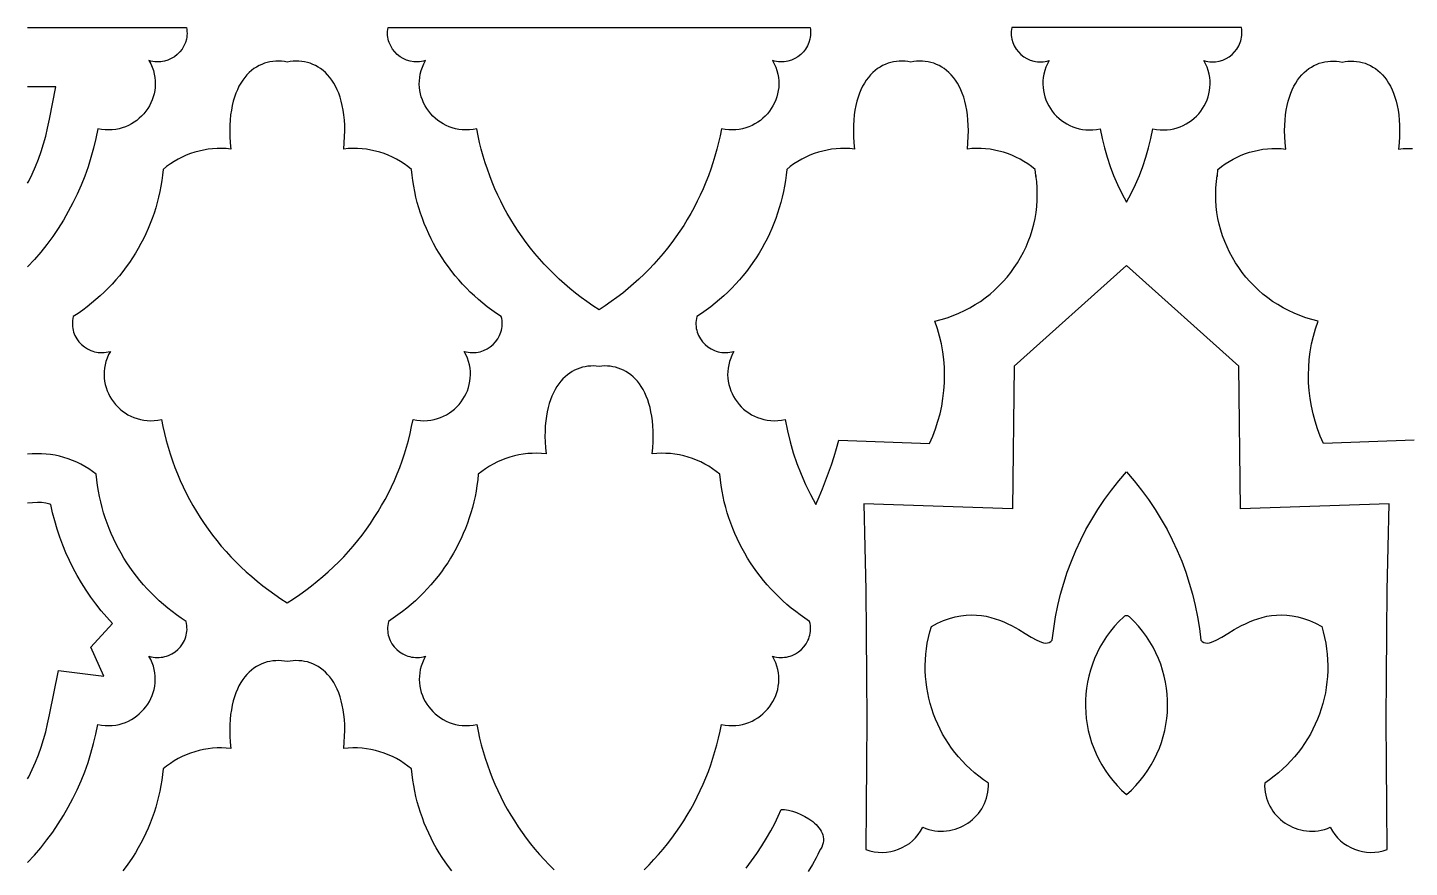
# Model space of a CAD drawing. Extents: x 50 to 3710, y -977 to -877.
# Drawn here: x 863.1 to 948.4, y -928.9 to -877.1 of the extents above; entities that cross this region are included whole.
import ezdxf

# ---------------------------------------------------------------- set-up
doc = ezdxf.new("R2010")
doc.units = 0
doc.layers.add('LAYER_1', color=18, linetype='CONTINUOUS')

msp = doc.modelspace()

# ---------------------------------------------------------------- linework, layer by layer
at = {"layer": 'LAYER_1'}
for points in [[(863.135, -877.083), (872.934, -877.083), (872.953, -877.205), (872.964, -877.325), (872.966, -877.444), (872.961, -877.561), (872.947, -877.676), (872.926, -877.789), (872.863, -878.007), (872.773, -878.213), (872.659, -878.404), (872.522, -878.58), (872.364, -878.738), (872.188, -878.876), (871.996, -878.992), (871.79, -879.085), (871.572, -879.151), (871.459, -879.174), (871.344, -879.19), (871.227, -879.198), (871.108, -879.199), (870.988, -879.191), (870.866, -879.176), (870.744, -879.152), (870.621, -879.119), (870.729, -879.323), (870.818, -879.529), (870.89, -879.736), (870.945, -879.944), (870.982, -880.151), (871.004, -880.358), (871.009, -880.563), (871, -880.766), (870.975, -880.966), (870.936, -881.163), (870.883, -881.356), (870.817, -881.544), (870.738, -881.727), (870.647, -881.904), (870.544, -882.074), (870.429, -882.237), (870.304, -882.392), (870.169, -882.538), (870.023, -882.675), (869.869, -882.803), (869.705, -882.92), (869.533, -883.025), (869.353, -883.119), (869.166, -883.2), (868.973, -883.268), (868.772, -883.322), (868.566, -883.362), (868.355, -883.387), (868.139, -883.396), (867.918, -883.389), (867.694, -883.364), (867.466, -883.322), (867.346, -883.921), (867.204, -884.513), (867.042, -885.098), (866.859, -885.675), (866.656, -886.244), (866.432, -886.805), (866.189, -887.356), (865.926, -887.899), (865.643, -888.431), (865.341, -888.953), (865.02, -889.464), (864.68, -889.964), (864.321, -890.452), (863.944, -890.928), (863.549, -891.391), (863.135, -891.842)], [(948.663, -902.531), (943.07, -902.734), (942.873, -902.285), (942.7, -901.829), (942.551, -901.366), (942.424, -900.899), (942.321, -900.427), (942.241, -899.951), (942.185, -899.473), (942.152, -898.993), (942.142, -898.512), (942.156, -898.031), (942.194, -897.55), (942.255, -897.071), (942.34, -896.595), (942.448, -896.122), (942.581, -895.652), (942.737, -895.188), (942.353, -895.091), (941.979, -894.977), (941.613, -894.846), (941.257, -894.7), (940.91, -894.538), (940.574, -894.361), (940.248, -894.17), (939.933, -893.966), (939.629, -893.747), (939.336, -893.516), (939.056, -893.273), (938.787, -893.018), (938.531, -892.751), (938.288, -892.473), (938.058, -892.186), (937.842, -891.888), (937.64, -891.581), (937.451, -891.265), (937.278, -890.941), (937.119, -890.609), (936.976, -890.269), (936.848, -889.923), (936.737, -889.57), (936.641, -889.212), (936.563, -888.848), (936.501, -888.479), (936.457, -888.106), (936.431, -887.729), (936.422, -887.349), (936.432, -886.966), (936.461, -886.581), (936.509, -886.194), (936.509, -886.269), (936.522, -886.202), (936.562, -885.829), (936.782, -885.652), (937.01, -885.488), (937.246, -885.335), (937.489, -885.196), (937.737, -885.069), (937.992, -884.956), (938.252, -884.855), (938.516, -884.768), (938.785, -884.694), (939.058, -884.634), (939.333, -884.588), (939.611, -884.556), (939.892, -884.538), (940.173, -884.534), (940.456, -884.544), (940.739, -884.569), (940.704, -884.181), (940.683, -883.808), (940.675, -883.451), (940.681, -883.109), (940.699, -882.783), (940.73, -882.471), (940.772, -882.174), (940.825, -881.893), (940.89, -881.625), (940.964, -881.373), (941.048, -881.134), (941.141, -880.91), (941.244, -880.7), (941.354, -880.504), (941.473, -880.322), (941.598, -880.154), (941.731, -879.999), (941.87, -879.857), (942.015, -879.729), (942.166, -879.614), (942.321, -879.512), (942.481, -879.423), (942.645, -879.347), (942.812, -879.283), (942.983, -879.232), (943.156, -879.193), (943.331, -879.167), (943.508, -879.152), (943.686, -879.15), (943.865, -879.159), (944.043, -879.18), (944.222, -879.212), (944.4, -879.18), (944.579, -879.159), (944.758, -879.15), (944.936, -879.152), (945.112, -879.167), (945.288, -879.193), (945.461, -879.232), (945.631, -879.283), (945.799, -879.347), (945.963, -879.423), (946.123, -879.512), (946.278, -879.614), (946.428, -879.729), (946.573, -879.857), (946.713, -879.999), (946.845, -880.154), (946.971, -880.322), (947.089, -880.504), (947.2, -880.7), (947.302, -880.91), (947.396, -881.134), (947.48, -881.373), (947.554, -881.625), (947.618, -881.893), (947.672, -882.174), (947.714, -882.471), (947.744, -882.783), (947.763, -883.109), (947.768, -883.451), (947.761, -883.808), (947.74, -884.181), (947.705, -884.569), (947.988, -884.544), (948.27, -884.534), (948.552, -884.538)], [(863.135, -886.682), (863.202, -886.556), (863.418, -886.111), (863.618, -885.658), (863.802, -885.198), (863.969, -884.73), (864.119, -884.255), (864.253, -883.773), (864.369, -883.285), (864.479, -882.739), (864.882, -880.737), (863.135, -880.737)], [(901.159, -929.025), (901.467, -928.717), (901.766, -928.402), (902.056, -928.08), (902.337, -927.751), (902.609, -927.417), (902.871, -927.076), (903.124, -926.729), (903.368, -926.376), (903.603, -926.017), (903.828, -925.653), (904.043, -925.283), (904.249, -924.908), (904.444, -924.528), (904.63, -924.143), (904.806, -923.753), (904.972, -923.359), (905.128, -922.96), (905.274, -922.557), (905.41, -922.149), (905.535, -921.738), (905.65, -921.323), (905.755, -920.904), (905.848, -920.482), (905.932, -920.057), (906.159, -920.099), (906.384, -920.123), (906.604, -920.131), (906.821, -920.121), (907.032, -920.097), (907.238, -920.057), (907.438, -920.002), (907.632, -919.934), (907.819, -919.853), (907.999, -919.759), (908.171, -919.654), (908.334, -919.537), (908.489, -919.41), (908.634, -919.273), (908.77, -919.126), (908.895, -918.971), (909.01, -918.808), (909.113, -918.638), (909.204, -918.461), (909.283, -918.279), (909.349, -918.09), (909.402, -917.898), (909.441, -917.701), (909.465, -917.5), (909.475, -917.297), (909.469, -917.092), (909.448, -916.886), (909.41, -916.678), (909.356, -916.471), (909.284, -916.264), (909.194, -916.058), (909.086, -915.854), (909.213, -915.887), (909.339, -915.911), (909.464, -915.927), (909.587, -915.933), (909.709, -915.932), (909.83, -915.922), (909.948, -915.904), (910.064, -915.879), (910.177, -915.847), (910.287, -915.807), (910.497, -915.708), (910.691, -915.584), (910.868, -915.438), (911.025, -915.27), (911.16, -915.085), (911.271, -914.883), (911.316, -914.776), (911.354, -914.666), (911.385, -914.554), (911.409, -914.438), (911.424, -914.32), (911.432, -914.2), (911.431, -914.078), (911.421, -913.955), (911.402, -913.83), (911.374, -913.704), (911.081, -913.51), (910.794, -913.309), (910.514, -913.101), (910.241, -912.886), (909.974, -912.663), (909.715, -912.433), (909.464, -912.197), (909.219, -911.954), (908.982, -911.705), (908.753, -911.45), (908.531, -911.189), (908.317, -910.922), (908.11, -910.649), (907.912, -910.371), (907.722, -910.088), (907.54, -909.799), (907.367, -909.506), (907.201, -909.207), (907.045, -908.905), (906.897, -908.597), (906.757, -908.286), (906.627, -907.971), (906.506, -907.651), (906.393, -907.328), (906.29, -907.002), (906.196, -906.672), (906.111, -906.339), (906.036, -906.003), (905.971, -905.664), (905.915, -905.323), (905.869, -904.979), (905.834, -904.633), (905.613, -904.456), (905.385, -904.291), (905.149, -904.139), (904.907, -904), (904.658, -903.873), (904.403, -903.76), (904.144, -903.659), (903.879, -903.572), (903.61, -903.498), (903.338, -903.438), (903.062, -903.392), (902.784, -903.36), (902.504, -903.341), (902.222, -903.338), (901.94, -903.348), (901.657, -903.373), (901.691, -902.999), (901.712, -902.639), (901.72, -902.294), (901.716, -901.963), (901.7, -901.646), (901.673, -901.343), (901.635, -901.053), (901.587, -900.778), (901.528, -900.516), (901.46, -900.268), (901.383, -900.033), (901.296, -899.811), (901.202, -899.603), (901.099, -899.407), (900.989, -899.225), (900.872, -899.055), (900.748, -898.898), (900.618, -898.753), (900.482, -898.621), (900.341, -898.501), (900.195, -898.394), (900.044, -898.298), (899.89, -898.215), (899.731, -898.143), (899.57, -898.083), (899.405, -898.034), (899.238, -897.997), (899.07, -897.971), (898.899, -897.957), (898.728, -897.953), (898.556, -897.961), (898.384, -897.979), (898.212, -897.961), (898.04, -897.953), (897.868, -897.957), (897.698, -897.971), (897.529, -897.997), (897.363, -898.034), (897.198, -898.083), (897.037, -898.143), (896.878, -898.215), (896.724, -898.298), (896.573, -898.394), (896.427, -898.501), (896.286, -898.621), (896.15, -898.753), (896.02, -898.898), (895.896, -899.055), (895.779, -899.225), (895.669, -899.407), (895.566, -899.603), (895.471, -899.811), (895.385, -900.033), (895.308, -900.268), (895.239, -900.516), (895.181, -900.778), (895.132, -901.053), (895.094, -901.343), (895.067, -901.646), (895.052, -901.963), (895.048, -902.294), (895.056, -902.639), (895.077, -902.999), (895.111, -903.373), (894.828, -903.348), (894.546, -903.338), (894.264, -903.341), (893.984, -903.36), (893.706, -903.392), (893.43, -903.438), (893.158, -903.498), (892.889, -903.572), (892.624, -903.659), (892.364, -903.76), (892.11, -903.873), (891.861, -904), (891.618, -904.139), (891.383, -904.291), (891.155, -904.456), (890.934, -904.633), (890.898, -904.979), (890.852, -905.323), (890.797, -905.664), (890.731, -906.003), (890.656, -906.339), (890.572, -906.672), (890.478, -907.002), (890.375, -907.328), (890.262, -907.651), (890.141, -907.971), (890.01, -908.286), (889.871, -908.597), (889.723, -908.905), (889.566, -909.207), (889.401, -909.506), (889.228, -909.799), (889.046, -910.088), (888.856, -910.371), (888.657, -910.649), (888.451, -910.922), (888.237, -911.189), (888.015, -911.45), (887.786, -911.705), (887.549, -911.954), (887.304, -912.197), (887.052, -912.433), (886.793, -912.663), (886.527, -912.886), (886.254, -913.101), (885.974, -913.309), (885.687, -913.51), (885.393, -913.704), (885.365, -913.83), (885.347, -913.955), (885.337, -914.078), (885.336, -914.2), (885.344, -914.32), (885.359, -914.438), (885.383, -914.554), (885.414, -914.666), (885.452, -914.776), (885.497, -914.883), (885.608, -915.085), (885.742, -915.27), (885.9, -915.438), (886.077, -915.584), (886.271, -915.708), (886.481, -915.807), (886.591, -915.847), (886.704, -915.879), (886.82, -915.904), (886.938, -915.922), (887.058, -915.932), (887.18, -915.933), (887.304, -915.927), (887.429, -915.911), (887.555, -915.887), (887.681, -915.854), (887.573, -916.058), (887.484, -916.264), (887.412, -916.471), (887.357, -916.678), (887.32, -916.886), (887.298, -917.092), (887.293, -917.297), (887.303, -917.5), (887.327, -917.701), (887.366, -917.898), (887.419, -918.09), (887.485, -918.279), (887.564, -918.461), (887.655, -918.638), (887.758, -918.808), (887.873, -918.971), (887.998, -919.126), (888.133, -919.273), (888.279, -919.41), (888.434, -919.537), (888.597, -919.654), (888.769, -919.759), (888.949, -919.853), (889.136, -919.934), (889.33, -920.002), (889.53, -920.057), (889.736, -920.097), (889.947, -920.121), (890.163, -920.131), (890.384, -920.123), (890.608, -920.099), (890.836, -920.057), (890.919, -920.482), (891.013, -920.904), (891.118, -921.323), (891.233, -921.738), (891.358, -922.149), (891.493, -922.557), (891.639, -922.96), (891.795, -923.359), (891.961, -923.753), (892.137, -924.143), (892.323, -924.528), (892.519, -924.908), (892.725, -925.283), (892.94, -925.653), (893.165, -926.017), (893.399, -926.376), (893.643, -926.729), (893.897, -927.076), (894.159, -927.417), (894.431, -927.751), (894.712, -928.08), (895.002, -928.402), (895.301, -928.717), (895.609, -929.025)], [(863.135, -928.576), (863.549, -928.125), (863.944, -927.662), (864.321, -927.186), (864.68, -926.698), (865.02, -926.198), (865.341, -925.687), (865.643, -925.165), (865.926, -924.633), (866.189, -924.091), (866.432, -923.539), (866.656, -922.978), (866.859, -922.409), (867.042, -921.832), (867.204, -921.247), (867.346, -920.655), (867.466, -920.057), (867.694, -920.099), (867.918, -920.123), (868.139, -920.131), (868.355, -920.121), (868.566, -920.097), (868.772, -920.057), (868.973, -920.002), (869.166, -919.934), (869.353, -919.853), (869.533, -919.759), (869.705, -919.654), (869.869, -919.537), (870.023, -919.41), (870.169, -919.273), (870.304, -919.126), (870.429, -918.971), (870.544, -918.808), (870.647, -918.638), (870.738, -918.461), (870.817, -918.279), (870.883, -918.09), (870.936, -917.898), (870.975, -917.701), (871, -917.5), (871.009, -917.297), (871.004, -917.092), (870.982, -916.886), (870.945, -916.678), (870.89, -916.471), (870.818, -916.264), (870.729, -916.058), (870.621, -915.854), (870.747, -915.887), (870.873, -915.911), (870.998, -915.927), (871.122, -915.933), (871.244, -915.932), (871.364, -915.922), (871.482, -915.904), (871.598, -915.879), (871.711, -915.847), (871.821, -915.807), (872.031, -915.708), (872.226, -915.584), (872.403, -915.438), (872.56, -915.27), (872.695, -915.085), (872.805, -914.883), (872.85, -914.776), (872.888, -914.666), (872.919, -914.554), (872.943, -914.438), (872.958, -914.32), (872.966, -914.2), (872.965, -914.078), (872.955, -913.955), (872.937, -913.83), (872.909, -913.704), (872.615, -913.51), (872.328, -913.309), (872.048, -913.101), (871.775, -912.886), (871.509, -912.663), (871.25, -912.433), (870.998, -912.197), (870.753, -911.954), (870.516, -911.705), (870.287, -911.45), (870.065, -911.189), (869.851, -910.922), (869.645, -910.649), (869.447, -910.371), (869.256, -910.088), (869.074, -909.799), (868.901, -909.506), (868.736, -909.207), (868.579, -908.905), (868.431, -908.597), (868.292, -908.286), (868.161, -907.971), (868.04, -907.651), (867.927, -907.328), (867.824, -907.002), (867.73, -906.672), (867.646, -906.339), (867.571, -906.003), (867.505, -905.664), (867.45, -905.323), (867.404, -904.979), (867.368, -904.633), (867.142, -904.46), (866.908, -904.298), (866.667, -904.149), (866.42, -904.013), (866.167, -903.889), (865.908, -903.778), (865.645, -903.68), (865.377, -903.594), (865.105, -903.522), (864.83, -903.463), (864.552, -903.418), (864.271, -903.386), (863.989, -903.368), (863.705, -903.364), (863.42, -903.374), (863.135, -903.398)], [(863.135, -923.416), (863.202, -923.29), (863.418, -922.845), (863.618, -922.392), (863.802, -921.932), (863.969, -921.464), (864.119, -920.989), (864.253, -920.508), (864.369, -920.02), (864.479, -919.473), (865.03, -916.735), (867.842, -917.08), (867.027, -915.288), (868.368, -913.835), (868.012, -913.445), (867.671, -913.044), (867.345, -912.631), (867.034, -912.209), (866.739, -911.777), (866.459, -911.335), (866.195, -910.885), (865.947, -910.425), (865.715, -909.958), (865.5, -909.483), (865.301, -909), (865.119, -908.511), (864.954, -908.015), (864.807, -907.513), (864.677, -907.006), (864.565, -906.493), (864.512, -906.475), (864.258, -906.414), (863.999, -906.378), (863.736, -906.368), (863.135, -906.404)], [(889.294, -929.094), (889.088, -928.822), (888.89, -928.543), (888.7, -928.26), (888.518, -927.972), (888.344, -927.678), (888.179, -927.38), (888.022, -927.077), (887.874, -926.77), (887.735, -926.458), (887.604, -926.143), (887.483, -925.824), (887.371, -925.501), (887.267, -925.174), (887.173, -924.844), (887.089, -924.511), (887.014, -924.175), (886.949, -923.837), (886.893, -923.495), (886.847, -923.151), (886.811, -922.805), (886.591, -922.628), (886.362, -922.464), (886.127, -922.312), (885.884, -922.172), (885.636, -922.046), (885.381, -921.932), (885.121, -921.832), (884.856, -921.744), (884.588, -921.671), (884.315, -921.611), (884.04, -921.564), (883.762, -921.532), (883.481, -921.514), (883.2, -921.51), (882.917, -921.52), (882.634, -921.546), (882.669, -921.157), (882.69, -920.785), (882.698, -920.428), (882.692, -920.086), (882.674, -919.759), (882.643, -919.447), (882.601, -919.151), (882.547, -918.869), (882.483, -918.602), (882.409, -918.349), (882.325, -918.111), (882.231, -917.887), (882.129, -917.677), (882.019, -917.481), (881.9, -917.298), (881.774, -917.13), (881.642, -916.975), (881.503, -916.834), (881.358, -916.705), (881.207, -916.59), (881.052, -916.488), (880.892, -916.399), (880.728, -916.323), (880.56, -916.259), (880.39, -916.208), (880.217, -916.17), (880.042, -916.143), (879.865, -916.128), (879.687, -916.126), (879.508, -916.135), (879.33, -916.156), (879.151, -916.189), (878.973, -916.156), (878.794, -916.135), (878.615, -916.126), (878.437, -916.128), (878.26, -916.143), (878.085, -916.17), (877.912, -916.208), (877.742, -916.259), (877.574, -916.323), (877.41, -916.399), (877.25, -916.488), (877.095, -916.59), (876.944, -916.705), (876.799, -916.834), (876.66, -916.975), (876.528, -917.13), (876.402, -917.298), (876.283, -917.481), (876.173, -917.677), (876.071, -917.887), (875.977, -918.111), (875.893, -918.349), (875.819, -918.602), (875.755, -918.869), (875.701, -919.151), (875.659, -919.447), (875.629, -919.759), (875.61, -920.086), (875.605, -920.428), (875.612, -920.785), (875.633, -921.157), (875.668, -921.546), (875.385, -921.52), (875.102, -921.51), (874.821, -921.514), (874.541, -921.532), (874.262, -921.564), (873.987, -921.611), (873.714, -921.671), (873.446, -921.744), (873.181, -921.832), (872.921, -921.932), (872.667, -922.046), (872.418, -922.172), (872.175, -922.312), (871.94, -922.464), (871.711, -922.628), (871.491, -922.805), (871.455, -923.151), (871.409, -923.495), (871.354, -923.837), (871.288, -924.175), (871.213, -924.511), (871.129, -924.844), (871.035, -925.174), (870.932, -925.501), (870.819, -925.824), (870.698, -926.143), (870.567, -926.458), (870.428, -926.77), (870.28, -927.077), (870.123, -927.38), (869.958, -927.678), (869.784, -927.972), (869.603, -928.26), (869.412, -928.543), (869.214, -928.822), (869.008, -929.094)], [(907.45, -928.927), (907.789, -928.473), (908.112, -928.012), (908.419, -927.548), (908.706, -927.083), (908.973, -926.623), (909.216, -926.169), (909.434, -925.727), (909.625, -925.299), (909.83, -925.312), (910.059, -925.351), (910.306, -925.415), (910.564, -925.502), (910.825, -925.611), (911.083, -925.74), (911.331, -925.889), (911.562, -926.056), (911.669, -926.146), (911.769, -926.24), (911.861, -926.338), (911.945, -926.44), (912.019, -926.545), (912.083, -926.653), (912.136, -926.765), (912.177, -926.88), (912.205, -926.998), (912.219, -927.118), (912.219, -927.241), (912.203, -927.367), (912.17, -927.494), (912.121, -927.624), (912.053, -927.756), (911.967, -927.89), (911.879, -928.086), (911.779, -928.286), (911.55, -928.699), (911.283, -929.126)]]:
    msp.add_lwpolyline(points, dxfattribs=at)
for points in [[(898.384, -894.488), (898.007, -894.241), (897.639, -893.985), (897.279, -893.722), (896.928, -893.451), (896.585, -893.172), (896.251, -892.885), (895.926, -892.591), (895.609, -892.29), (895.301, -891.982), (895.002, -891.667), (894.712, -891.345), (894.431, -891.017), (894.159, -890.682), (893.897, -890.341), (893.643, -889.994), (893.399, -889.641), (893.165, -889.283), (892.94, -888.918), (892.725, -888.548), (892.519, -888.173), (892.323, -887.793), (892.137, -887.408), (891.961, -887.019), (891.795, -886.624), (891.639, -886.225), (891.493, -885.822), (891.358, -885.415), (891.233, -885.004), (891.118, -884.589), (891.013, -884.17), (890.919, -883.748), (890.836, -883.322), (890.608, -883.364), (890.384, -883.389), (890.163, -883.396), (889.947, -883.387), (889.736, -883.362), (889.53, -883.322), (889.33, -883.268), (889.136, -883.2), (888.949, -883.119), (888.769, -883.025), (888.597, -882.92), (888.434, -882.803), (888.279, -882.675), (888.133, -882.538), (887.998, -882.392), (887.873, -882.237), (887.758, -882.074), (887.655, -881.904), (887.564, -881.727), (887.485, -881.544), (887.419, -881.356), (887.366, -881.163), (887.327, -880.966), (887.303, -880.766), (887.293, -880.563), (887.298, -880.358), (887.32, -880.151), (887.357, -879.944), (887.412, -879.736), (887.484, -879.529), (887.573, -879.323), (887.681, -879.119), (887.558, -879.152), (887.436, -879.176), (887.315, -879.191), (887.194, -879.199), (887.076, -879.198), (886.958, -879.19), (886.73, -879.151), (886.512, -879.085), (886.306, -878.992), (886.114, -878.876), (885.938, -878.738), (885.78, -878.58), (885.643, -878.404), (885.529, -878.213), (885.439, -878.007), (885.404, -877.899), (885.376, -877.789), (885.355, -877.676), (885.341, -877.561), (885.336, -877.444), (885.338, -877.325), (885.349, -877.205), (885.368, -877.083), (911.4, -877.083), (911.419, -877.205), (911.43, -877.325), (911.432, -877.444), (911.426, -877.561), (911.413, -877.676), (911.392, -877.789), (911.329, -878.007), (911.239, -878.213), (911.124, -878.404), (910.987, -878.58), (910.83, -878.738), (910.654, -878.876), (910.462, -878.992), (910.256, -879.085), (910.037, -879.151), (909.924, -879.174), (909.809, -879.19), (909.692, -879.198), (909.573, -879.199), (909.453, -879.191), (909.332, -879.176), (909.209, -879.152), (909.086, -879.119), (909.194, -879.323), (909.284, -879.529), (909.356, -879.736), (909.41, -879.944), (909.448, -880.151), (909.469, -880.358), (909.475, -880.563), (909.465, -880.766), (909.44, -880.966), (909.401, -881.163), (909.349, -881.356), (909.283, -881.544), (909.204, -881.727), (909.112, -881.904), (909.009, -882.074), (908.895, -882.237), (908.77, -882.392), (908.634, -882.538), (908.489, -882.675), (908.334, -882.803), (908.17, -882.92), (907.999, -883.025), (907.819, -883.119), (907.632, -883.2), (907.438, -883.268), (907.238, -883.322), (907.032, -883.362), (906.82, -883.387), (906.604, -883.396), (906.384, -883.389), (906.159, -883.364), (905.932, -883.322), (905.848, -883.748), (905.754, -884.17), (905.65, -884.589), (905.535, -885.004), (905.41, -885.415), (905.274, -885.822), (905.128, -886.225), (904.972, -886.624), (904.806, -887.019), (904.63, -887.408), (904.444, -887.793), (904.248, -888.173), (904.043, -888.548), (903.827, -888.918), (903.603, -889.283), (903.368, -889.641), (903.124, -889.994), (902.871, -890.341), (902.608, -890.682), (902.337, -891.017), (902.056, -891.345), (901.766, -891.667), (901.467, -891.982), (901.159, -892.29), (900.842, -892.591), (900.517, -892.885), (900.182, -893.172), (899.84, -893.451), (899.488, -893.722), (899.128, -893.985), (898.76, -894.241)], [(930.92, -887.839), (931.212, -887.304), (931.476, -886.759), (931.714, -886.205), (931.926, -885.643), (932.113, -885.074), (932.276, -884.497), (932.417, -883.913), (932.535, -883.322), (932.763, -883.364), (932.988, -883.389), (933.208, -883.396), (933.424, -883.387), (933.636, -883.362), (933.842, -883.322), (934.042, -883.268), (934.236, -883.2), (934.423, -883.119), (934.603, -883.025), (934.774, -882.92), (934.938, -882.803), (935.093, -882.675), (935.238, -882.538), (935.374, -882.392), (935.499, -882.237), (935.613, -882.074), (935.716, -881.904), (935.808, -881.727), (935.887, -881.544), (935.953, -881.356), (936.005, -881.163), (936.044, -880.966), (936.069, -880.766), (936.079, -880.563), (936.073, -880.358), (936.052, -880.151), (936.014, -879.944), (935.96, -879.736), (935.888, -879.529), (935.798, -879.323), (935.69, -879.119), (935.813, -879.152), (935.936, -879.176), (936.057, -879.191), (936.177, -879.199), (936.296, -879.198), (936.413, -879.19), (936.641, -879.151), (936.86, -879.085), (937.066, -878.992), (937.258, -878.876), (937.434, -878.738), (937.591, -878.58), (937.728, -878.404), (937.843, -878.213), (937.933, -878.007), (937.968, -877.899), (937.996, -877.789), (938.017, -877.676), (938.03, -877.561), (938.036, -877.444), (938.033, -877.325), (938.023, -877.205), (938.004, -877.083), (930.92, -877.083), (923.836, -877.083), (923.816, -877.205), (923.806, -877.325), (923.804, -877.444), (923.809, -877.561), (923.823, -877.676), (923.844, -877.789), (923.907, -878.007), (923.997, -878.213), (924.111, -878.404), (924.248, -878.58), (924.406, -878.738), (924.582, -878.876), (924.774, -878.992), (924.98, -879.085), (925.198, -879.151), (925.311, -879.174), (925.426, -879.19), (925.543, -879.198), (925.662, -879.199), (925.782, -879.191), (925.904, -879.176), (926.026, -879.152), (926.149, -879.119), (926.041, -879.323), (925.952, -879.529), (925.88, -879.736), (925.825, -879.944), (925.788, -880.151), (925.766, -880.358), (925.761, -880.563), (925.77, -880.766), (925.795, -880.966), (925.834, -881.163), (925.887, -881.356), (925.953, -881.544), (926.032, -881.727), (926.123, -881.904), (926.226, -882.074), (926.34, -882.237), (926.466, -882.392), (926.601, -882.538), (926.747, -882.675), (926.901, -882.803), (927.065, -882.92), (927.237, -883.025), (927.417, -883.119), (927.604, -883.2), (927.797, -883.268), (927.998, -883.322), (928.204, -883.362), (928.415, -883.387), (928.631, -883.396), (928.852, -883.389), (929.076, -883.364), (929.304, -883.322), (929.423, -883.913), (929.563, -884.497), (929.727, -885.074), (929.914, -885.643), (930.125, -886.205), (930.363, -886.759), (930.627, -887.304)], [(879.151, -879.212), (878.973, -879.18), (878.794, -879.159), (878.615, -879.15), (878.437, -879.152), (878.26, -879.167), (878.085, -879.193), (877.912, -879.232), (877.742, -879.283), (877.574, -879.347), (877.41, -879.423), (877.25, -879.512), (877.095, -879.614), (876.944, -879.729), (876.799, -879.857), (876.66, -879.999), (876.528, -880.154), (876.402, -880.322), (876.283, -880.504), (876.173, -880.7), (876.071, -880.91), (875.977, -881.134), (875.893, -881.373), (875.819, -881.625), (875.755, -881.893), (875.701, -882.174), (875.659, -882.471), (875.629, -882.783), (875.61, -883.109), (875.605, -883.451), (875.612, -883.808), (875.633, -884.181), (875.668, -884.569), (875.385, -884.544), (875.102, -884.534), (874.821, -884.538), (874.541, -884.556), (874.262, -884.588), (873.987, -884.634), (873.714, -884.694), (873.446, -884.768), (873.181, -884.855), (872.921, -884.956), (872.667, -885.069), (872.418, -885.196), (872.175, -885.335), (871.94, -885.488), (871.711, -885.652), (871.491, -885.829), (871.455, -886.175), (871.409, -886.519), (871.354, -886.86), (871.288, -887.199), (871.213, -887.535), (871.129, -887.868), (871.035, -888.198), (870.932, -888.524), (870.819, -888.847), (870.698, -889.167), (870.567, -889.482), (870.428, -889.794), (870.28, -890.101), (870.123, -890.404), (869.958, -890.702), (869.784, -890.995), (869.603, -891.284), (869.412, -891.567), (869.214, -891.845), (869.008, -892.118), (868.794, -892.385), (868.572, -892.646), (868.343, -892.902), (868.106, -893.151), (867.861, -893.393), (867.609, -893.629), (867.35, -893.859), (867.084, -894.082), (866.811, -894.297), (866.531, -894.505), (866.244, -894.706), (865.95, -894.9), (865.922, -895.026), (865.904, -895.151), (865.894, -895.274), (865.893, -895.396), (865.901, -895.517), (865.916, -895.634), (865.94, -895.75), (865.971, -895.863), (866.009, -895.972), (866.054, -896.079), (866.164, -896.281), (866.299, -896.466), (866.456, -896.634), (866.633, -896.78), (866.828, -896.904), (867.038, -897.003), (867.148, -897.043), (867.261, -897.075), (867.377, -897.1), (867.495, -897.118), (867.615, -897.128), (867.737, -897.13), (867.861, -897.123), (867.986, -897.108), (868.112, -897.083), (868.238, -897.05), (868.13, -897.254), (868.041, -897.46), (867.969, -897.667), (867.914, -897.874), (867.877, -898.082), (867.855, -898.288), (867.85, -898.493), (867.859, -898.696), (867.884, -898.897), (867.923, -899.094), (867.976, -899.286), (868.042, -899.475), (868.121, -899.657), (868.212, -899.834), (868.315, -900.005), (868.43, -900.167), (868.555, -900.322), (868.69, -900.469), (868.836, -900.606), (868.99, -900.733), (869.154, -900.85), (869.326, -900.956), (869.506, -901.049), (869.693, -901.13), (869.886, -901.199), (870.087, -901.253), (870.293, -901.293), (870.504, -901.318), (870.72, -901.327), (870.941, -901.319), (871.165, -901.295), (871.393, -901.253), (871.478, -901.686), (871.574, -902.115), (871.68, -902.541), (871.798, -902.962), (871.926, -903.38), (872.065, -903.794), (872.214, -904.204), (872.374, -904.609), (872.545, -905.01), (872.726, -905.405), (872.917, -905.796), (873.118, -906.182), (873.329, -906.562), (873.55, -906.937), (873.781, -907.306), (874.022, -907.669), (874.273, -908.027), (874.534, -908.378), (874.804, -908.723), (875.083, -909.061), (875.372, -909.393), (875.671, -909.718), (875.978, -910.035), (876.295, -910.346), (876.621, -910.649), (876.956, -910.945), (877.3, -911.233), (877.653, -911.513), (878.014, -911.785), (878.385, -912.048), (878.764, -912.304), (879.151, -912.551), (879.539, -912.304), (879.917, -912.048), (880.288, -911.785), (880.649, -911.513), (881.002, -911.233), (881.346, -910.945), (881.681, -910.649), (882.007, -910.346), (882.324, -910.035), (882.631, -909.718), (882.93, -909.393), (883.219, -909.061), (883.498, -908.723), (883.769, -908.378), (884.029, -908.027), (884.28, -907.669), (884.521, -907.306), (884.752, -906.937), (884.973, -906.562), (885.184, -906.182), (885.386, -905.796), (885.577, -905.405), (885.757, -905.01), (885.928, -904.609), (886.088, -904.204), (886.237, -903.794), (886.376, -903.38), (886.504, -902.962), (886.622, -902.541), (886.729, -902.115), (886.824, -901.686), (886.909, -901.253), (887.137, -901.295), (887.361, -901.319), (887.582, -901.327), (887.798, -901.318), (888.009, -901.293), (888.215, -901.253), (888.416, -901.199), (888.61, -901.13), (888.797, -901.049), (888.976, -900.956), (889.148, -900.85), (889.312, -900.733), (889.466, -900.606), (889.612, -900.469), (889.747, -900.322), (889.873, -900.167), (889.987, -900.005), (890.09, -899.834), (890.181, -899.657), (890.26, -899.475), (890.326, -899.286), (890.379, -899.094), (890.418, -898.897), (890.443, -898.696), (890.452, -898.493), (890.447, -898.288), (890.426, -898.082), (890.388, -897.874), (890.333, -897.667), (890.262, -897.46), (890.172, -897.254), (890.064, -897.05), (890.19, -897.083), (890.316, -897.108), (890.441, -897.123), (890.565, -897.13), (890.687, -897.128), (890.807, -897.118), (890.925, -897.1), (891.041, -897.075), (891.154, -897.043), (891.264, -897.003), (891.474, -896.904), (891.669, -896.78), (891.846, -896.634), (892.003, -896.466), (892.138, -896.281), (892.248, -896.079), (892.293, -895.972), (892.332, -895.863), (892.363, -895.75), (892.386, -895.634), (892.402, -895.517), (892.409, -895.396), (892.408, -895.274), (892.398, -895.151), (892.38, -895.026), (892.352, -894.9), (892.058, -894.706), (891.771, -894.505), (891.491, -894.297), (891.218, -894.082), (890.952, -893.859), (890.693, -893.629), (890.441, -893.393), (890.197, -893.151), (889.959, -892.902), (889.73, -892.646), (889.508, -892.385), (889.294, -892.118), (889.088, -891.845), (888.89, -891.567), (888.7, -891.284), (888.518, -890.995), (888.344, -890.702), (888.179, -890.404), (888.022, -890.101), (887.874, -889.794), (887.735, -889.482), (887.604, -889.167), (887.483, -888.847), (887.371, -888.524), (887.267, -888.198), (887.173, -887.868), (887.089, -887.535), (887.014, -887.199), (886.949, -886.86), (886.893, -886.519), (886.847, -886.175), (886.811, -885.829), (886.591, -885.652), (886.362, -885.488), (886.127, -885.335), (885.884, -885.196), (885.636, -885.069), (885.381, -884.956), (885.121, -884.855), (884.856, -884.768), (884.588, -884.694), (884.315, -884.634), (884.04, -884.588), (883.762, -884.556), (883.481, -884.538), (883.2, -884.534), (882.917, -884.544), (882.634, -884.569), (882.669, -884.181), (882.69, -883.808), (882.698, -883.451), (882.692, -883.109), (882.674, -882.783), (882.643, -882.471), (882.601, -882.174), (882.547, -881.893), (882.483, -881.625), (882.409, -881.373), (882.325, -881.134), (882.231, -880.91), (882.129, -880.7), (882.019, -880.504), (881.9, -880.322), (881.774, -880.154), (881.642, -879.999), (881.503, -879.857), (881.358, -879.729), (881.207, -879.614), (881.052, -879.512), (880.892, -879.423), (880.728, -879.347), (880.56, -879.283), (880.39, -879.232), (880.217, -879.193), (880.042, -879.167), (879.865, -879.152), (879.687, -879.15), (879.508, -879.159), (879.33, -879.18)], [(879.151, -879.212), (878.973, -879.18), (878.794, -879.159), (878.615, -879.15), (878.437, -879.152), (878.26, -879.167), (878.085, -879.193), (877.912, -879.232), (877.742, -879.283), (877.574, -879.347), (877.41, -879.423), (877.25, -879.512), (877.095, -879.614), (876.944, -879.729), (876.799, -879.857), (876.66, -879.999), (876.528, -880.154), (876.402, -880.322), (876.283, -880.504), (876.173, -880.7), (876.071, -880.91), (875.977, -881.134), (875.893, -881.373), (875.819, -881.625), (875.755, -881.893), (875.701, -882.174), (875.659, -882.471), (875.629, -882.783), (875.61, -883.109), (875.605, -883.451), (875.612, -883.808), (875.633, -884.181), (875.668, -884.569), (875.385, -884.544), (875.102, -884.534), (874.821, -884.538), (874.541, -884.556), (874.262, -884.588), (873.987, -884.634), (873.714, -884.694), (873.446, -884.768), (873.181, -884.855), (872.921, -884.956), (872.667, -885.069), (872.418, -885.196), (872.175, -885.335), (871.94, -885.488), (871.711, -885.652), (871.491, -885.829), (871.455, -886.175), (871.409, -886.519), (871.354, -886.86), (871.288, -887.199), (871.213, -887.535), (871.129, -887.868), (871.035, -888.198), (870.932, -888.524), (870.819, -888.847), (870.698, -889.167), (870.567, -889.482), (870.428, -889.794), (870.28, -890.101), (870.123, -890.404), (869.958, -890.702), (869.784, -890.995), (869.603, -891.284), (869.412, -891.567), (869.214, -891.845), (869.008, -892.118), (868.794, -892.385), (868.572, -892.646), (868.343, -892.902), (868.106, -893.151), (867.861, -893.393), (867.609, -893.629), (867.35, -893.859), (867.084, -894.082), (866.811, -894.297), (866.531, -894.505), (866.244, -894.706), (865.95, -894.9), (865.922, -895.026), (865.904, -895.151), (865.894, -895.274), (865.893, -895.396), (865.901, -895.517), (865.916, -895.634), (865.94, -895.75), (865.971, -895.863), (866.009, -895.972), (866.054, -896.079), (866.164, -896.281), (866.299, -896.466), (866.456, -896.634), (866.633, -896.78), (866.828, -896.904), (867.038, -897.003), (867.148, -897.043), (867.261, -897.075), (867.377, -897.1), (867.495, -897.118), (867.615, -897.128), (867.737, -897.13), (867.861, -897.123), (867.986, -897.108), (868.112, -897.083), (868.238, -897.05), (868.13, -897.254), (868.041, -897.46), (867.969, -897.667), (867.914, -897.874), (867.877, -898.082), (867.855, -898.288), (867.85, -898.493), (867.859, -898.696), (867.884, -898.897), (867.923, -899.094), (867.976, -899.286), (868.042, -899.475), (868.121, -899.657), (868.212, -899.834), (868.315, -900.005), (868.43, -900.167), (868.555, -900.322), (868.69, -900.469), (868.836, -900.606), (868.99, -900.733), (869.154, -900.85), (869.326, -900.956), (869.506, -901.049), (869.693, -901.13), (869.886, -901.199), (870.087, -901.253), (870.293, -901.293), (870.504, -901.318), (870.72, -901.327), (870.941, -901.319), (871.165, -901.295), (871.393, -901.253), (871.478, -901.686), (871.574, -902.115), (871.68, -902.541), (871.798, -902.962), (871.926, -903.38), (872.065, -903.794), (872.214, -904.204), (872.374, -904.609), (872.545, -905.01), (872.726, -905.405), (872.917, -905.796), (873.118, -906.182), (873.329, -906.562), (873.55, -906.937), (873.781, -907.306), (874.022, -907.669), (874.273, -908.027), (874.534, -908.378), (874.804, -908.723), (875.083, -909.061), (875.372, -909.393), (875.671, -909.718), (875.978, -910.035), (876.295, -910.346), (876.621, -910.649), (876.956, -910.945), (877.3, -911.233), (877.653, -911.513), (878.014, -911.785), (878.385, -912.048), (878.764, -912.304), (879.151, -912.551), (879.539, -912.304), (879.917, -912.048), (880.288, -911.785), (880.649, -911.513), (881.002, -911.233), (881.346, -910.945), (881.681, -910.649), (882.007, -910.346), (882.324, -910.035), (882.631, -909.718), (882.93, -909.393), (883.219, -909.061), (883.498, -908.723), (883.769, -908.378), (884.029, -908.027), (884.28, -907.669), (884.521, -907.306), (884.752, -906.937), (884.973, -906.562), (885.184, -906.182), (885.386, -905.796), (885.577, -905.405), (885.757, -905.01), (885.928, -904.609), (886.088, -904.204), (886.237, -903.794), (886.376, -903.38), (886.504, -902.962), (886.622, -902.541), (886.729, -902.115), (886.824, -901.686), (886.909, -901.253), (887.137, -901.295), (887.361, -901.319), (887.582, -901.327), (887.798, -901.318), (888.009, -901.293), (888.215, -901.253), (888.416, -901.199), (888.61, -901.13), (888.797, -901.049), (888.976, -900.956), (889.148, -900.85), (889.312, -900.733), (889.466, -900.606), (889.612, -900.469), (889.747, -900.322), (889.873, -900.167), (889.987, -900.005), (890.09, -899.834), (890.181, -899.657), (890.26, -899.475), (890.326, -899.286), (890.379, -899.094), (890.418, -898.897), (890.443, -898.696), (890.452, -898.493), (890.447, -898.288), (890.426, -898.082), (890.388, -897.874), (890.333, -897.667), (890.262, -897.46), (890.172, -897.254), (890.064, -897.05), (890.19, -897.083), (890.316, -897.108), (890.441, -897.123), (890.565, -897.13), (890.687, -897.128), (890.807, -897.118), (890.925, -897.1), (891.041, -897.075), (891.154, -897.043), (891.264, -897.003), (891.474, -896.904), (891.669, -896.78), (891.846, -896.634), (892.003, -896.466), (892.138, -896.281), (892.248, -896.079), (892.293, -895.972), (892.332, -895.863), (892.363, -895.75), (892.386, -895.634), (892.402, -895.517), (892.409, -895.396), (892.408, -895.274), (892.398, -895.151), (892.38, -895.026), (892.352, -894.9), (892.058, -894.706), (891.771, -894.505), (891.491, -894.297), (891.218, -894.082), (890.952, -893.859), (890.693, -893.629), (890.441, -893.393), (890.197, -893.151), (889.959, -892.902), (889.73, -892.646), (889.508, -892.385), (889.294, -892.118), (889.088, -891.845), (888.89, -891.567), (888.7, -891.284), (888.518, -890.995), (888.344, -890.702), (888.179, -890.404), (888.022, -890.101), (887.874, -889.794), (887.735, -889.482), (887.604, -889.167), (887.483, -888.847), (887.371, -888.524), (887.267, -888.198), (887.173, -887.868), (887.089, -887.535), (887.014, -887.199), (886.949, -886.86), (886.893, -886.519), (886.847, -886.175), (886.811, -885.829), (886.591, -885.652), (886.362, -885.488), (886.127, -885.335), (885.884, -885.196), (885.636, -885.069), (885.381, -884.956), (885.121, -884.855), (884.856, -884.768), (884.588, -884.694), (884.315, -884.634), (884.04, -884.588), (883.762, -884.556), (883.481, -884.538), (883.2, -884.534), (882.917, -884.544), (882.634, -884.569), (882.669, -884.181), (882.69, -883.808), (882.698, -883.451), (882.692, -883.109), (882.674, -882.783), (882.643, -882.471), (882.601, -882.174), (882.547, -881.893), (882.483, -881.625), (882.409, -881.373), (882.325, -881.134), (882.231, -880.91), (882.129, -880.7), (882.019, -880.504), (881.9, -880.322), (881.774, -880.154), (881.642, -879.999), (881.503, -879.857), (881.358, -879.729), (881.207, -879.614), (881.052, -879.512), (880.892, -879.423), (880.728, -879.347), (880.56, -879.283), (880.39, -879.232), (880.217, -879.193), (880.042, -879.167), (879.865, -879.152), (879.687, -879.15), (879.508, -879.159), (879.33, -879.18)], [(911.758, -906.496), (911.968, -906.013), (912.168, -905.525), (912.359, -905.034), (912.541, -904.54), (912.714, -904.042), (912.878, -903.541), (913.032, -903.038), (913.177, -902.531), (918.77, -902.734), (918.966, -902.285), (919.139, -901.829), (919.289, -901.366), (919.415, -900.899), (919.519, -900.427), (919.598, -899.951), (919.655, -899.473), (919.688, -898.993), (919.697, -898.512), (919.683, -898.031), (919.645, -897.55), (919.584, -897.071), (919.499, -896.595), (919.391, -896.122), (919.259, -895.652), (919.103, -895.188), (919.486, -895.091), (919.861, -894.977), (920.226, -894.846), (920.583, -894.7), (920.929, -894.538), (921.265, -894.361), (921.591, -894.17), (921.906, -893.966), (922.21, -893.747), (922.503, -893.516), (922.784, -893.273), (923.052, -893.018), (923.308, -892.751), (923.551, -892.473), (923.781, -892.186), (923.997, -891.888), (924.2, -891.581), (924.388, -891.265), (924.562, -890.941), (924.72, -890.609), (924.863, -890.269), (924.991, -889.923), (925.103, -889.57), (925.198, -889.212), (925.277, -888.848), (925.338, -888.479), (925.382, -888.106), (925.409, -887.729), (925.417, -887.349), (925.407, -886.966), (925.378, -886.581), (925.33, -886.194), (925.33, -886.269), (925.317, -886.202), (925.277, -885.829), (925.057, -885.652), (924.829, -885.488), (924.593, -885.335), (924.351, -885.196), (924.102, -885.069), (923.847, -884.956), (923.588, -884.855), (923.323, -884.768), (923.054, -884.694), (922.782, -884.634), (922.506, -884.588), (922.228, -884.556), (921.948, -884.538), (921.666, -884.534), (921.384, -884.544), (921.101, -884.569), (921.136, -884.181), (921.157, -883.808), (921.164, -883.451), (921.158, -883.109), (921.14, -882.783), (921.11, -882.471), (921.067, -882.174), (921.014, -881.893), (920.95, -881.625), (920.875, -881.373), (920.791, -881.134), (920.698, -880.91), (920.596, -880.7), (920.485, -880.504), (920.367, -880.322), (920.241, -880.154), (920.108, -879.999), (919.969, -879.857), (919.824, -879.729), (919.674, -879.614), (919.518, -879.512), (919.358, -879.423), (919.194, -879.347), (919.027, -879.283), (918.856, -879.232), (918.683, -879.193), (918.508, -879.167), (918.331, -879.152), (918.153, -879.15), (917.975, -879.159), (917.796, -879.18), (917.618, -879.212), (917.439, -879.18), (917.26, -879.159), (917.082, -879.15), (916.904, -879.152), (916.727, -879.167), (916.552, -879.193), (916.379, -879.232), (916.208, -879.283), (916.041, -879.347), (915.877, -879.423), (915.717, -879.512), (915.561, -879.614), (915.411, -879.729), (915.266, -879.857), (915.127, -879.999), (914.994, -880.154), (914.868, -880.322), (914.75, -880.504), (914.639, -880.7), (914.537, -880.91), (914.444, -881.134), (914.36, -881.373), (914.285, -881.625), (914.221, -881.893), (914.168, -882.174), (914.126, -882.471), (914.095, -882.783), (914.077, -883.109), (914.071, -883.451), (914.078, -883.808), (914.099, -884.181), (914.135, -884.569), (913.852, -884.544), (913.569, -884.534), (913.287, -884.538), (913.007, -884.556), (912.729, -884.588), (912.453, -884.634), (912.181, -884.694), (911.912, -884.768), (911.648, -884.855), (911.388, -884.956), (911.133, -885.069), (910.884, -885.196), (910.642, -885.335), (910.406, -885.488), (910.178, -885.652), (909.958, -885.829), (909.922, -886.175), (909.876, -886.519), (909.82, -886.86), (909.755, -887.199), (909.68, -887.535), (909.595, -887.868), (909.501, -888.198), (909.398, -888.524), (909.286, -888.847), (909.164, -889.167), (909.034, -889.482), (908.894, -889.794), (908.746, -890.101), (908.59, -890.404), (908.425, -890.702), (908.251, -890.995), (908.069, -891.284), (907.879, -891.567), (907.681, -891.845), (907.475, -892.118), (907.26, -892.385), (907.039, -892.646), (906.809, -892.902), (906.572, -893.151), (906.328, -893.393), (906.076, -893.629), (905.817, -893.859), (905.55, -894.082), (905.277, -894.297), (904.997, -894.505), (904.71, -894.706), (904.417, -894.9), (904.389, -895.026), (904.37, -895.151), (904.361, -895.274), (904.36, -895.396), (904.367, -895.517), (904.383, -895.634), (904.406, -895.75), (904.437, -895.863), (904.475, -895.972), (904.521, -896.079), (904.631, -896.281), (904.766, -896.466), (904.923, -896.634), (905.1, -896.78), (905.295, -896.904), (905.505, -897.003), (905.615, -897.043), (905.728, -897.075), (905.843, -897.1), (905.961, -897.118), (906.082, -897.128), (906.204, -897.13), (906.327, -897.123), (906.452, -897.108), (906.578, -897.083), (906.705, -897.05), (906.597, -897.254), (906.507, -897.46), (906.435, -897.667), (906.381, -897.874), (906.343, -898.082), (906.322, -898.288), (906.316, -898.493), (906.326, -898.696), (906.351, -898.897), (906.39, -899.094), (906.442, -899.286), (906.508, -899.475), (906.587, -899.657), (906.679, -899.834), (906.782, -900.005), (906.896, -900.167), (907.021, -900.322), (907.157, -900.469), (907.302, -900.606), (907.457, -900.733), (907.62, -900.85), (907.792, -900.956), (907.972, -901.049), (908.159, -901.13), (908.353, -901.199), (908.553, -901.253), (908.759, -901.293), (908.971, -901.318), (909.187, -901.327), (909.407, -901.319), (909.632, -901.295), (909.859, -901.253), (910.001, -901.945), (910.17, -902.628), (910.367, -903.301), (910.592, -903.964), (910.844, -904.616), (911.122, -905.255), (911.427, -905.883)], [(930.92, -904.473), (931.4, -905.031), (931.854, -905.605), (932.284, -906.194), (932.688, -906.796), (933.067, -907.411), (933.42, -908.04), (933.746, -908.68), (934.047, -909.331), (934.322, -909.992), (934.57, -910.663), (934.792, -911.344), (934.988, -912.033), (935.156, -912.729), (935.298, -913.432), (935.413, -914.142), (935.5, -914.857), (935.588, -914.945), (935.685, -915.003), (935.791, -915.035), (935.906, -915.041), (936.031, -915.025), (936.164, -914.987), (936.307, -914.932), (936.459, -914.86), (936.792, -914.677), (937.161, -914.456), (937.568, -914.214), (938.013, -913.969), (938.25, -913.851), (938.496, -913.738), (938.752, -913.634), (939.017, -913.54), (939.292, -913.459), (939.577, -913.392), (939.871, -913.342), (940.175, -913.312), (940.489, -913.302), (940.812, -913.316), (941.145, -913.356), (941.488, -913.423), (941.841, -913.521), (942.204, -913.651), (942.576, -913.816), (942.959, -914.017), (943.057, -914.358), (943.139, -914.701), (943.208, -915.044), (943.261, -915.388), (943.301, -915.733), (943.326, -916.077), (943.337, -916.42), (943.334, -916.763), (943.317, -917.104), (943.286, -917.443), (943.242, -917.78), (943.185, -918.115), (943.114, -918.447), (943.031, -918.775), (942.934, -919.1), (942.824, -919.42), (942.702, -919.736), (942.567, -920.047), (942.42, -920.353), (942.261, -920.654), (942.089, -920.948), (941.906, -921.236), (941.71, -921.517), (941.503, -921.791), (941.285, -922.057), (941.055, -922.315), (940.813, -922.565), (940.561, -922.806), (940.297, -923.038), (940.023, -923.261), (939.738, -923.473), (939.443, -923.676), (939.441, -923.871), (939.453, -924.062), (939.477, -924.249), (939.512, -924.431), (939.559, -924.608), (939.617, -924.78), (939.686, -924.946), (939.765, -925.107), (939.853, -925.261), (939.95, -925.409), (940.056, -925.55), (940.171, -925.684), (940.293, -925.811), (940.422, -925.93), (940.559, -926.041), (940.701, -926.143), (940.85, -926.237), (941.005, -926.322), (941.164, -926.398), (941.328, -926.464), (941.496, -926.521), (941.668, -926.567), (941.843, -926.603), (942.021, -926.628), (942.201, -926.642), (942.384, -926.645), (942.567, -926.636), (942.752, -926.615), (942.937, -926.582), (943.123, -926.536), (943.308, -926.477), (943.492, -926.405), (943.621, -926.638), (943.77, -926.854), (943.936, -927.053), (944.118, -927.233), (944.316, -927.395), (944.526, -927.538), (944.748, -927.66), (944.98, -927.762), (945.221, -927.844), (945.468, -927.903), (945.72, -927.94), (945.977, -927.954), (946.235, -927.945), (946.494, -927.912), (946.752, -927.854), (947.008, -927.77), (946.973, -925.106), (946.952, -922.442), (946.945, -919.778), (946.951, -917.114), (946.971, -914.45), (947.005, -911.786), (947.053, -909.122), (947.115, -906.458), (937.951, -906.773), (937.844, -897.954), (930.92, -891.76), (923.995, -897.954), (923.888, -906.773), (914.725, -906.458), (914.786, -909.122), (914.834, -911.786), (914.868, -914.45), (914.888, -917.114), (914.895, -919.778), (914.887, -922.442), (914.866, -925.106), (914.831, -927.77), (915.087, -927.854), (915.345, -927.912), (915.604, -927.945), (915.863, -927.954), (916.119, -927.94), (916.372, -927.903), (916.619, -927.844), (916.859, -927.762), (917.091, -927.66), (917.313, -927.538), (917.524, -927.395), (917.721, -927.233), (917.904, -927.053), (918.07, -926.854), (918.218, -926.638), (918.348, -926.405), (918.532, -926.477), (918.717, -926.536), (918.902, -926.582), (919.087, -926.615), (919.272, -926.636), (919.456, -926.645), (919.638, -926.642), (919.818, -926.628), (919.996, -926.603), (920.171, -926.567), (920.343, -926.521), (920.511, -926.464), (920.675, -926.398), (920.835, -926.322), (920.989, -926.237), (921.138, -926.143), (921.281, -926.041), (921.417, -925.93), (921.547, -925.811), (921.669, -925.684), (921.783, -925.55), (921.889, -925.409), (921.987, -925.261), (922.075, -925.107), (922.153, -924.946), (922.222, -924.78), (922.28, -924.608), (922.327, -924.431), (922.363, -924.249), (922.387, -924.062), (922.398, -923.871), (922.397, -923.676), (922.101, -923.473), (921.816, -923.261), (921.542, -923.038), (921.279, -922.806), (921.026, -922.565), (920.785, -922.315), (920.555, -922.057), (920.336, -921.791), (920.129, -921.517), (919.934, -921.236), (919.75, -920.948), (919.579, -920.654), (919.419, -920.353), (919.272, -920.047), (919.137, -919.736), (919.015, -919.42), (918.906, -919.1), (918.809, -918.775), (918.725, -918.447), (918.654, -918.115), (918.597, -917.78), (918.553, -917.443), (918.523, -917.104), (918.506, -916.763), (918.503, -916.42), (918.514, -916.077), (918.539, -915.733), (918.578, -915.388), (918.632, -915.044), (918.7, -914.701), (918.783, -914.358), (918.88, -914.017), (919.263, -913.816), (919.636, -913.651), (919.998, -913.521), (920.351, -913.423), (920.694, -913.356), (921.027, -913.316), (921.351, -913.302), (921.664, -913.312), (921.968, -913.342), (922.263, -913.392), (922.547, -913.459), (922.822, -913.54), (923.088, -913.634), (923.343, -913.738), (923.59, -913.851), (923.826, -913.969), (924.271, -914.214), (924.678, -914.456), (925.048, -914.677), (925.38, -914.86), (925.532, -914.932), (925.675, -914.987), (925.809, -915.025), (925.933, -915.041), (926.048, -915.035), (926.154, -915.003), (926.251, -914.945), (926.339, -914.857), (926.427, -914.142), (926.541, -913.432), (926.683, -912.729), (926.852, -912.033), (927.047, -911.344), (927.269, -910.663), (927.517, -909.992), (927.792, -909.331), (928.093, -908.68), (928.42, -908.04), (928.773, -907.411), (929.151, -906.796), (929.555, -906.194), (929.985, -905.605), (930.44, -905.031)], [(930.92, -924.39), (931.221, -924.112), (931.503, -923.822), (931.766, -923.521), (932.01, -923.21), (932.235, -922.889), (932.441, -922.559), (932.628, -922.221), (932.796, -921.876), (932.945, -921.524), (933.075, -921.166), (933.186, -920.804), (933.278, -920.437), (933.35, -920.067), (933.404, -919.695), (933.439, -919.32), (933.454, -918.945), (933.451, -918.569), (933.428, -918.193), (933.386, -917.819), (933.325, -917.447), (933.245, -917.078), (933.145, -916.712), (933.027, -916.351), (932.889, -915.995), (932.732, -915.645), (932.556, -915.301), (932.36, -914.965), (932.146, -914.637), (931.911, -914.318), (931.658, -914.009), (931.386, -913.711), (931.094, -913.424), (931.071, -913.404), (931.041, -913.387), (930.994, -913.372), (930.92, -913.361), (930.845, -913.372), (930.798, -913.387), (930.746, -913.424), (930.454, -913.711), (930.181, -914.009), (929.928, -914.318), (929.694, -914.637), (929.479, -914.965), (929.284, -915.301), (929.107, -915.645), (928.95, -915.995), (928.812, -916.351), (928.694, -916.712), (928.594, -917.078), (928.514, -917.447), (928.453, -917.819), (928.411, -918.193), (928.389, -918.569), (928.385, -918.945), (928.401, -919.32), (928.435, -919.695), (928.489, -920.067), (928.562, -920.437), (928.654, -920.804), (928.765, -921.166), (928.895, -921.524), (929.044, -921.876), (929.212, -922.221), (929.399, -922.559), (929.605, -922.889), (929.83, -923.21), (930.074, -923.521), (930.337, -923.822), (930.619, -924.112)]]:
    msp.add_lwpolyline(points, close=True, dxfattribs=at)

doc.saveas('drawing.dxf')
